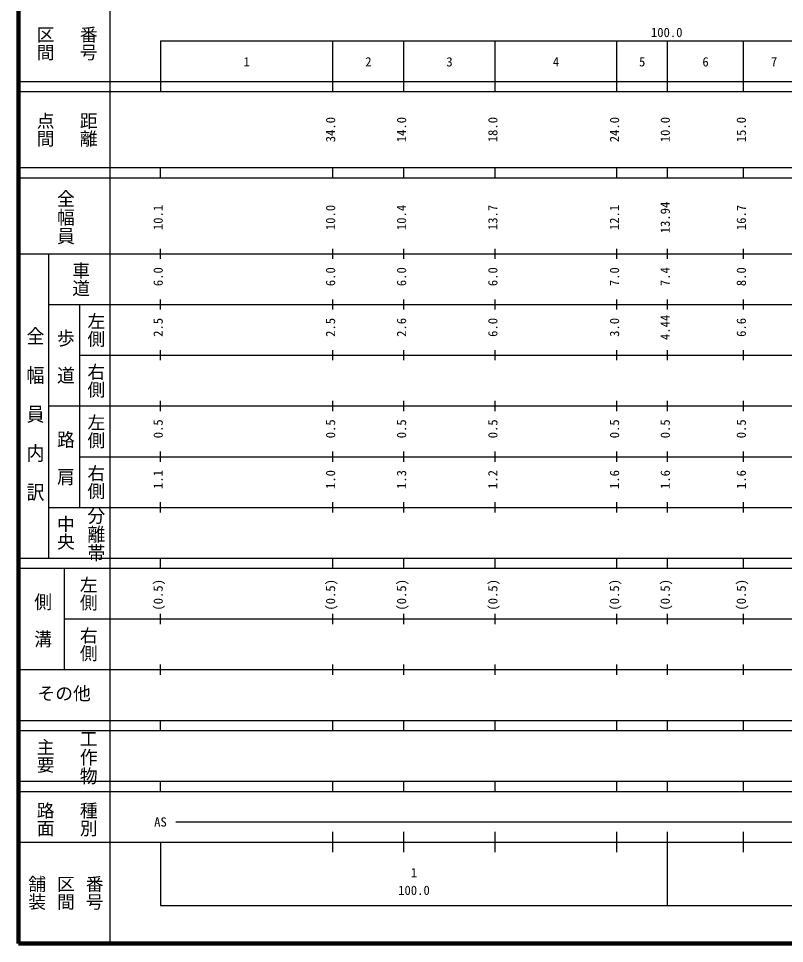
# Model space of a CAD drawing. Units: millimetres on the paper. Extents: x 40 to 680, y 20 to 380.
# Drawn here: x 40 to 191.1, y 20 to 202.4 of the extents above; entities that cross this region are included whole.
import ezdxf
from ezdxf.enums import TextEntityAlignment as Align

# ---------------------------------------------------------------- set-up
doc = ezdxf.new("R2010")
doc.units = ezdxf.units.MM
doc.layers.add('M-TTL', color=2, linetype='Continuous', lineweight=140)
doc.layers.add('M-TTL-BAND', color=7, linetype='Continuous', lineweight=25)
doc.styles.add('@ＭＳ ゴシック', font='')
doc.styles.add('ＭＳ ゴシック', font='')
doc.styles.get('@ＭＳ ゴシック').set_extended_font_data('@MS Gothic')
doc.styles.get('ＭＳ ゴシック').set_extended_font_data('MS Gothic')

msp = doc.modelspace()

# ---------------------------------------------------------------- linework, layer by layer
at = {"layer": 'M-TTL'}
for p, q in [((40, 380), (40, 20)), ((40, 20), (680, 20))]:
    msp.add_line(p, q, dxfattribs=at)
at = {"layer": 'M-TTL-BAND'}
for p, q in [((58, 370), (58, 20)), ((68, 198), (579, 198)), ((68, 198), (68, 188)), ((102, 188), (102, 198)), ((116, 188), (116, 198)), ((134, 188), (134, 198)), ((158, 188), (158, 198)), ((168, 188), (168, 198)), ((183, 188), (183, 198)), ((40, 190), (579, 190)), ((40, 188), (579, 188)), ((40, 173), (579, 173)), ((68, 171), (68, 173)), ((102, 171), (102, 173)), ((116, 171), (116, 173)), ((134, 171), (134, 173)), ((158, 171), (158, 173)), ((168, 171), (168, 173)), ((183, 171), (183, 173)), ((40, 171), (579, 171)), ((68, 155), (68, 157)), ((102, 155), (102, 157)), ((116, 155), (116, 157)), ((134, 155), (134, 157)), ((158, 155), (158, 157)), ((168, 155), (168, 157)), ((183, 155), (183, 157)), ((40, 156), (579, 156)), ((46, 96), (46, 156)), ((46, 146), (579, 146)), ((52, 146), (52, 106)), ((68, 145), (68, 147)), ((102, 145), (102, 147)), ((116, 145), (116, 147)), ((134, 145), (134, 147)), ((158, 145), (158, 147)), ((168, 145), (168, 147)), ((183, 145), (183, 147)), ((68, 135), (68, 137)), ((102, 135), (102, 137)), ((116, 135), (116, 137)), ((134, 135), (134, 137)), ((158, 135), (158, 137)), ((168, 135), (168, 137)), ((183, 135), (183, 137)), ((52, 136), (579, 136)), ((46, 126), (579, 126)), ((68, 125), (68, 127)), ((102, 125), (102, 127)), ((116, 125), (116, 127)), ((134, 125), (134, 127)), ((158, 125), (158, 127)), ((168, 125), (168, 127)), ((183, 125), (183, 127)), ((68, 115), (68, 117)), ((102, 115), (102, 117)), ((116, 115), (116, 117)), ((134, 115), (134, 117)), ((158, 115), (158, 117)), ((168, 115), (168, 117)), ((183, 115), (183, 117)), ((52, 116), (579, 116)), ((46, 106), (579, 106)), ((68, 105), (68, 107)), ((102, 105), (102, 107)), ((116, 105), (116, 107)), ((134, 105), (134, 107)), ((158, 105), (158, 107)), ((168, 105), (168, 107)), ((183, 105), (183, 107)), ((40, 96), (579, 96)), ((68, 94), (68, 96)), ((102, 94), (102, 96)), ((116, 94), (116, 96)), ((134, 94), (134, 96)), ((158, 94), (158, 96)), ((168, 94), (168, 96)), ((183, 94), (183, 96)), ((40, 94), (579, 94)), ((49, 94), (49, 74)), ((49, 84), (579, 84)), ((68, 83), (68, 85)), ((102, 83), (102, 85)), ((116, 83), (116, 85)), ((134, 83), (134, 85)), ((158, 83), (158, 85)), ((168, 83), (168, 85)), ((183, 83), (183, 85)), ((68, 73), (68, 75)), ((102, 73), (102, 75)), ((116, 73), (116, 75)), ((134, 73), (134, 75)), ((158, 73), (158, 75)), ((168, 73), (168, 75)), ((183, 73), (183, 75)), ((40, 74), (579, 74)), ((40, 64), (579, 64)), ((68, 62), (68, 64)), ((102, 62), (102, 64)), ((116, 62), (116, 64)), ((134, 62), (134, 64)), ((158, 62), (158, 64)), ((168, 62), (168, 64)), ((183, 62), (183, 64)), ((40, 62), (579, 62)), ((40, 52), (579, 52)), ((68, 50), (68, 52)), ((102, 50), (102, 52)), ((116, 50), (116, 52)), ((134, 50), (134, 52)), ((158, 50), (158, 52)), ((168, 50), (168, 52)), ((183, 50), (183, 52)), ((40, 50), (579, 50)), ((71, 44), (450.5, 44)), ((102, 38), (102, 42)), ((116, 38), (116, 42)), ((134, 38), (134, 42)), ((158, 38), (158, 42)), ((168, 27.5), (168, 42)), ((183, 38), (183, 42)), ((40, 40), (579, 40)), ((68, 40), (68, 27.5)), ((68, 27.5), (579, 27.5))]:
    msp.add_line(p, q, dxfattribs=at)

# ---------------------------------------------------------------- texts
for s, height, rotation, style, p in [('番号', 2.566, 270, '@ＭＳ ゴシック', (51.75, 201)), ('区間', 2.566, 270, '@ＭＳ ゴシック', (43.25, 201)), ('点間', 2.566, 270, '@ＭＳ ゴシック', (43.25, 184)), ('距離', 2.566, 270, '@ＭＳ ゴシック', (51.75, 184)), ('34.0', 1.833, 90, 'ＭＳ ゴシック', (103, 178)), ('14.0', 1.833, 90, 'ＭＳ ゴシック', (117, 178)), ('18.0', 1.833, 90, 'ＭＳ ゴシック', (135, 178)), ('24.0', 1.833, 90, 'ＭＳ ゴシック', (159, 178)), ('10.0', 1.833, 90, 'ＭＳ ゴシック', (169, 178)), ('15.0', 1.833, 90, 'ＭＳ ゴシック', (184, 178)), ('13.94', 1.833, 90, 'ＭＳ ゴシック', (169, 160.049)), ('10.1', 1.833, 90, 'ＭＳ ゴシック', (69, 160.674)), ('10.0', 1.833, 90, 'ＭＳ ゴシック', (103, 160.674)), ('10.4', 1.833, 90, 'ＭＳ ゴシック', (117, 160.674)), ('13.7', 1.833, 90, 'ＭＳ ゴシック', (135, 160.674)), ('12.1', 1.833, 90, 'ＭＳ ゴシック', (159, 160.674)), ('16.7', 1.833, 90, 'ＭＳ ゴシック', (184, 160.674)), ('車道', 2.566, 270, '@ＭＳ ゴシック', (50.25, 154.5)), ('6.0', 1.833, 90, 'ＭＳ ゴシック', (69, 149.625)), ('6.0', 1.833, 90, 'ＭＳ ゴシック', (103, 149.625)), ('6.0', 1.833, 90, 'ＭＳ ゴシック', (117, 149.625)), ('6.0', 1.833, 90, 'ＭＳ ゴシック', (135, 149.625)), ('7.0', 1.833, 90, 'ＭＳ ゴシック', (159, 149.625)), ('7.4', 1.833, 90, 'ＭＳ ゴシック', (169, 149.625)), ('8.0', 1.833, 90, 'ＭＳ ゴシック', (184, 149.625)), ('左側', 2.566, 270, '@ＭＳ ゴシック', (53.25, 144.5)), ('2.5', 1.833, 90, 'ＭＳ ゴシック', (69, 139.625)), ('2.5', 1.833, 90, 'ＭＳ ゴシック', (103, 139.625)), ('2.6', 1.833, 90, 'ＭＳ ゴシック', (117, 139.625)), ('6.0', 1.833, 90, 'ＭＳ ゴシック', (135, 139.625)), ('3.0', 1.833, 90, 'ＭＳ ゴシック', (159, 139.625)), ('4.44', 1.833, 90, 'ＭＳ ゴシック', (169, 139)), ('6.6', 1.833, 90, 'ＭＳ ゴシック', (184, 139.625)), ('右側', 2.566, 270, '@ＭＳ ゴシック', (53.25, 134.5)), ('左側', 2.566, 270, '@ＭＳ ゴシック', (53.25, 124.5)), ('0.5', 1.833, 90, 'ＭＳ ゴシック', (69, 119.625)), ('0.5', 1.833, 90, 'ＭＳ ゴシック', (103, 119.625)), ('0.5', 1.833, 90, 'ＭＳ ゴシック', (117, 119.625)), ('0.5', 1.833, 90, 'ＭＳ ゴシック', (135, 119.625)), ('0.5', 1.833, 90, 'ＭＳ ゴシック', (159, 119.625)), ('0.5', 1.833, 90, 'ＭＳ ゴシック', (169, 119.625)), ('0.5', 1.833, 90, 'ＭＳ ゴシック', (184, 119.625)), ('右側', 2.566, 270, '@ＭＳ ゴシック', (53.25, 114.5)), ('1.1', 1.833, 90, 'ＭＳ ゴシック', (69, 109.625)), ('1.0', 1.833, 90, 'ＭＳ ゴシック', (103, 109.625)), ('1.3', 1.833, 90, 'ＭＳ ゴシック', (117, 109.625)), ('1.2', 1.833, 90, 'ＭＳ ゴシック', (135, 109.625)), ('1.6', 1.833, 90, 'ＭＳ ゴシック', (159, 109.625)), ('1.6', 1.833, 90, 'ＭＳ ゴシック', (169, 109.625)), ('1.6', 1.833, 90, 'ＭＳ ゴシック', (184, 109.625)), ('中央', 2.566, 270, '@ＭＳ ゴシック', (47.25, 104.5)), ('左側', 2.566, 270, '@ＭＳ ゴシック', (51.75, 92.5)), ('(0.5)', 1.833, 90, 'ＭＳ ゴシック', (69, 85.639)), ('(0.5)', 1.833, 90, 'ＭＳ ゴシック', (103, 85.639)), ('(0.5)', 1.833, 90, 'ＭＳ ゴシック', (117, 85.639)), ('(0.5)', 1.833, 90, 'ＭＳ ゴシック', (135, 85.639)), ('(0.5)', 1.833, 90, 'ＭＳ ゴシック', (159, 85.639)), ('(0.5)', 1.833, 90, 'ＭＳ ゴシック', (169, 85.639)), ('(0.5)', 1.833, 90, 'ＭＳ ゴシック', (184, 85.639)), ('右側', 2.566, 270, '@ＭＳ ゴシック', (51.75, 82.5)), ('主要', 2.566, 270, '@ＭＳ ゴシック', (43.25, 60.5)), ('路面', 2.566, 270, '@ＭＳ ゴシック', (43.25, 48)), ('種別', 2.566, 270, '@ＭＳ ゴシック', (51.75, 48)), ('舗装', 2.566, 270, '@ＭＳ ゴシック', (41.583, 33.5)), ('区間', 2.566, 270, '@ＭＳ ゴシック', (47.25, 33.5)), ('番号', 2.566, 270, '@ＭＳ ゴシック', (52.917, 33.5))]:
    msp.add_text(s, height=height, rotation=rotation, dxfattribs=dict(at, style=style)).set_placement(p, align=Align.BOTTOM_LEFT)
at = {"layer": 'M-TTL-BAND', "style": 'ＭＳ ゴシック'}
for s, height, p in [('100.0', 1.833, (164.719, 198.195)), ('1', 1.833, (84.375, 192.405)), ('2', 1.833, (108.375, 192.405)), ('3', 1.833, (124.375, 192.405)), ('4', 1.833, (145.375, 192.405)), ('5', 1.833, (162.375, 192.405)), ('6', 1.833, (174.875, 192.405)), ('7', 1.833, (188.375, 192.405)), ('その他', 2.566, (43.75, 67.25)), ('AS', 1.833, (66.75, 42.5)), ('1', 1.833, (117.375, 32.523)), ('100.0', 1.833, (114.875, 29.033))]:
    msp.add_text(s, height=height, dxfattribs=at).set_placement(p, align=Align.BOTTOM_LEFT)
at = {"layer": 'M-TTL-BAND', "style": '@ＭＳ ゴシック'}
for s, width, p in [('全幅員', 1.05, (47.25, 168.75)), ('全\u3000幅\u3000員\u3000内\u3000訳', 1.1, (41.25, 141.75)), ('歩\u3000道', 1.05, (47.25, 141.25)), ('路\u3000肩', 1.05, (47.25, 121.25)), ('分離帯', 1.05, (53.25, 106.25)), ('側\u3000溝', 1.05, (42.75, 89.25)), ('工作物', 1.05, (51.75, 62.25))]:
    msp.add_text(s, height=2.566, rotation=270, dxfattribs=dict(at, width=width)).set_placement(p, align=Align.BOTTOM_LEFT)

doc.saveas('drawing.dxf')
